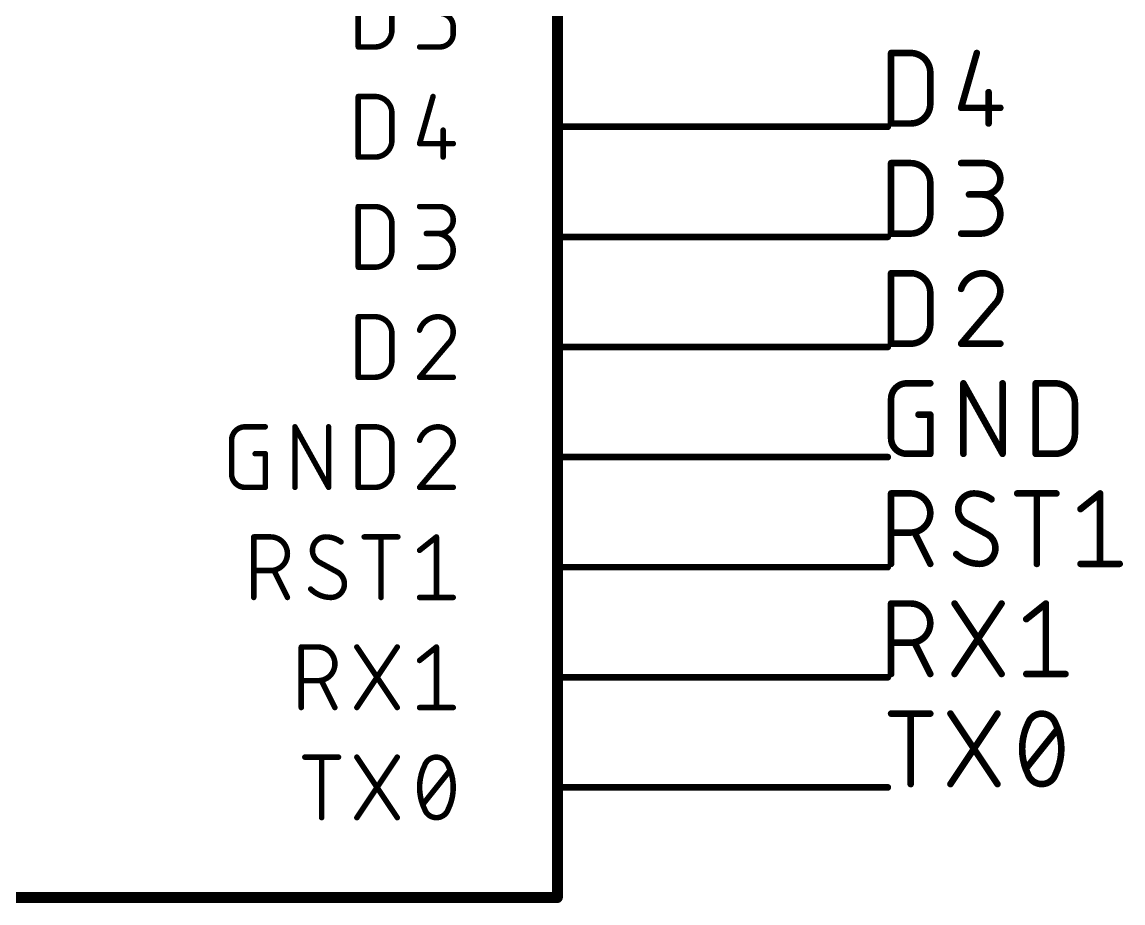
# Model space of a CAD drawing. Extents: x 13 to 226, y 41 to 152.
# Drawn here: x 89.26 to 114.64, y 53.21 to 73.54 of the extents above; entities that cross this region are included whole.
import ezdxf

# ---------------------------------------------------------------- set-up
doc = ezdxf.new("R2010")
doc.units = 0
for name, color, linetype in [('91', 122, 'CONTINUOUS'), ('94', 12, 'CONTINUOUS'), ('95', 251, 'CONTINUOUS')]:
    doc.layers.add(name, color=color, linetype=linetype)

msp = doc.modelspace()

# ---------------------------------------------------------------- linework, layer by layer
at = {"layer": '91', "const_width": 0.1524}
for points in [[(106.68, 71.12), (109.22, 71.12)], [(106.68, 68.58), (109.22, 68.58)], [(106.68, 66.04), (109.22, 66.04)], [(106.68, 63.5), (109.22, 63.5)], [(106.68, 60.96), (109.22, 60.96)], [(106.68, 58.42), (109.22, 58.42)], [(106.68, 55.88), (109.22, 55.88)]]:
    msp.add_lwpolyline(points, dxfattribs=at)
at = {"layer": '91', "const_width": 0.0762}
for points in [[(106.68, 71.1581, 1), (106.68, 71.0819)], [(109.22, 71.0819, 1), (109.22, 71.1581)], [(106.68, 68.6181, 1), (106.68, 68.5419)], [(109.22, 68.5419, 1), (109.22, 68.6181)], [(106.68, 66.0781, 1), (106.68, 66.0019)], [(109.22, 66.0019, 1), (109.22, 66.0781)], [(106.68, 63.5381, 1), (106.68, 63.4619)], [(109.22, 63.4619, 1), (109.22, 63.5381)], [(106.68, 60.9981, 1), (106.68, 60.9219)], [(109.22, 60.9219, 1), (109.22, 60.9981)], [(106.68, 58.4581, 1), (106.68, 58.3819)], [(109.22, 58.3819, 1), (109.22, 58.4581)], [(106.68, 55.9181, 1), (106.68, 55.8419)], [(109.22, 55.8419, 1), (109.22, 55.9181)]]:
    msp.add_lwpolyline(points, format="xyb", dxfattribs=at)
at = {"layer": '94'}
for points, const_width in [([(101.6, 53.34), (101.6, 93.98)], 0.254), ([(106.68, 71.12), (101.6, 71.12)], 0.1524), ([(106.68, 68.58), (101.6, 68.58)], 0.1524), ([(106.68, 66.04), (101.6, 66.04)], 0.1524), ([(106.68, 63.5), (101.6, 63.5)], 0.1524), ([(106.68, 60.96), (101.6, 60.96)], 0.1524), ([(106.68, 58.42), (101.6, 58.42)], 0.1524), ([(106.68, 55.88), (101.6, 55.88)], 0.1524), ([(78.74, 53.34), (101.6, 53.34)], 0.254)]:
    msp.add_lwpolyline(points, dxfattribs=dict(at, const_width=const_width))
for points, const_width in [([(101.6, 71.1581, 1), (101.6, 71.0819)], 0.0762), ([(106.68, 71.0819, 1), (106.68, 71.1581)], 0.0762), ([(101.6, 68.6181, 1), (101.6, 68.5419)], 0.0762), ([(106.68, 68.5419, 1), (106.68, 68.6181)], 0.0762), ([(101.6, 66.0781, 1), (101.6, 66.0019)], 0.0762), ([(106.68, 66.0019, 1), (106.68, 66.0781)], 0.0762), ([(101.6, 63.5381, 1), (101.6, 63.4619)], 0.0762), ([(106.68, 63.4619, 1), (106.68, 63.5381)], 0.0762), ([(101.6, 60.9981, 1), (101.6, 60.9219)], 0.0762), ([(106.68, 60.9219, 1), (106.68, 60.9981)], 0.0762), ([(101.6, 58.4581, 1), (101.6, 58.3819)], 0.0762), ([(106.68, 58.3819, 1), (106.68, 58.4581)], 0.0762), ([(101.6, 55.9181, 1), (101.6, 55.8419)], 0.0762), ([(106.68, 55.8419, 1), (106.68, 55.9181)], 0.0762), ([(101.5365, 53.34, 1), (101.6635, 53.34)], 0.127), ([(101.6, 53.2765, 1), (101.6, 53.4035)], 0.127)]:
    msp.add_lwpolyline(points, format="xyb", dxfattribs=dict(at, const_width=const_width))
at = {"layer": '95'}
for points, const_width in [([(97.0091, 72.9615), (97.0091, 74.3585)], 0.127), ([(97.7852, 73.9704), (97.7852, 73.3496)], 0.127), ([(99.1997, 73.2719), (99.1997, 73.4272)], 0.127), ([(97.3972, 72.9615), (97.0091, 72.9615)], 0.127), ([(98.4236, 72.9615), (98.8893, 72.9615)], 0.127), ([(109.2962, 71.1962), (109.2962, 72.8218)], 0.1524), ([(109.2962, 72.8218), (109.7478, 72.8218)], 0.1524), ([(111.2727, 72.8218), (110.9114, 71.5574)], 0.1524), ([(110.1993, 72.3702), (110.1993, 71.6478)], 0.1524), ([(97.0091, 70.4215), (97.0091, 71.8185)], 0.127), ([(97.0091, 71.8185), (97.3972, 71.8185)], 0.127), ([(98.734, 71.8185), (98.4236, 70.7319)], 0.127), ([(111.5436, 71.9187), (111.5436, 71.1962)], 0.1524), ([(110.9114, 71.5574), (111.8145, 71.5574)], 0.1524), ([(97.7852, 71.4304), (97.7852, 70.8096)], 0.127), ([(98.9669, 71.0424), (98.9669, 70.4215)], 0.127), ([(109.7478, 71.1962), (109.2962, 71.1962)], 0.1524), ([(98.4236, 70.7319), (99.1997, 70.7319)], 0.127), ([(97.3972, 70.4215), (97.0091, 70.4215)], 0.127), ([(109.2962, 68.6562), (109.2962, 70.2818)], 0.1524), ([(109.2962, 70.2818), (109.7478, 70.2818)], 0.1524), ([(110.9114, 70.2818), (111.4533, 70.2818)], 0.1524), ([(110.1993, 69.8302), (110.1993, 69.1078)], 0.1524), ([(111.4533, 69.5593), (111.0921, 69.5593)], 0.1524), ([(97.0091, 67.8815), (97.0091, 69.2785)], 0.127), ([(97.0091, 69.2785), (97.3972, 69.2785)], 0.127), ([(98.4236, 69.2785), (98.8893, 69.2785)], 0.127), ([(97.7852, 68.8904), (97.7852, 68.2696)], 0.127), ([(98.8893, 68.6576), (98.5788, 68.6576)], 0.127), ([(109.7478, 68.6562), (109.2962, 68.6562)], 0.1524), ([(110.9114, 68.6562), (111.363, 68.6562)], 0.1524), ([(97.3972, 67.8815), (97.0091, 67.8815)], 0.127), ([(98.4236, 67.8815), (98.8116, 67.8815)], 0.127), ([(109.2962, 66.1162), (109.2962, 67.7418)], 0.1524), ([(109.2962, 67.7418), (109.7478, 67.7418)], 0.1524), ([(110.1993, 67.2902), (110.1993, 66.5678)], 0.1524), ([(111.6791, 67.0193), (110.9114, 66.1162)], 0.1524), ([(97.0091, 65.3415), (97.0091, 66.7385)], 0.127), ([(97.0091, 66.7385), (97.3972, 66.7385)], 0.127), ([(97.7852, 66.3504), (97.7852, 65.7296)], 0.127), ([(99.0833, 66.1176), (98.4236, 65.3415)], 0.127), ([(109.7478, 66.1162), (109.2962, 66.1162)], 0.1524), ([(110.9114, 66.1162), (111.8145, 66.1162)], 0.1524), ([(97.3972, 65.3415), (97.0091, 65.3415)], 0.127), ([(98.4236, 65.3415), (99.1997, 65.3415)], 0.127), ([(109.6574, 65.2018), (110.1993, 65.2018)], 0.1524), ([(110.9635, 63.5762), (110.9635, 65.2018)], 0.1524), ([(110.9635, 65.2018), (111.8666, 63.5762)], 0.1524), ([(111.8666, 63.5762), (111.8666, 65.2018)], 0.1524), ([(112.6309, 63.5762), (112.6309, 65.2018)], 0.1524), ([(112.6309, 65.2018), (113.0824, 65.2018)], 0.1524), ([(109.2962, 63.9374), (109.2962, 64.8406)], 0.1524), ([(113.534, 64.7502), (113.534, 64.0278)], 0.1524), ([(109.9284, 64.4793), (110.1993, 64.4793)], 0.1524), ([(110.1993, 64.4793), (110.1993, 63.5762)], 0.1524), ([(94.3993, 64.1985), (94.865, 64.1985)], 0.127), ([(95.549, 62.8015), (95.549, 64.1985)], 0.127), ([(95.549, 64.1985), (96.3251, 62.8015)], 0.127), ([(96.3251, 62.8015), (96.3251, 64.1985)], 0.127), ([(97.0091, 62.8015), (97.0091, 64.1985)], 0.127), ([(97.0091, 64.1985), (97.3972, 64.1985)], 0.127), ([(94.0889, 63.1119), (94.0889, 63.8881)], 0.127), ([(97.7852, 63.8104), (97.7852, 63.1896)], 0.127), ([(94.6322, 63.5776), (94.865, 63.5776)], 0.127), ([(94.865, 63.5776), (94.865, 62.8015)], 0.127), ([(99.0833, 63.5776), (98.4236, 62.8015)], 0.127), ([(110.1993, 63.5762), (109.6574, 63.5762)], 0.1524), ([(113.0824, 63.5762), (112.6309, 63.5762)], 0.1524), ([(94.865, 62.8015), (94.3993, 62.8015)], 0.127), ([(97.3972, 62.8015), (97.0091, 62.8015)], 0.127), ([(98.4236, 62.8015), (99.1997, 62.8015)], 0.127), ([(109.2962, 61.0362), (109.2962, 62.6618)], 0.1524), ([(109.2962, 62.6618), (109.7478, 62.6618)], 0.1524), ([(112.2049, 62.6618), (113.108, 62.6618)], 0.1524), ([(112.6564, 61.0362), (112.6564, 62.6618)], 0.1524), ([(113.6638, 62.3006), (114.1153, 62.6618)], 0.1524), ([(114.1153, 62.6618), (114.1153, 61.0362)], 0.1524), ([(111.5206, 61.7135), (111.0238, 61.9845)], 0.1524), ([(94.5997, 60.2615), (94.5997, 61.6585)], 0.127), ([(94.5997, 61.6585), (94.9878, 61.6585)], 0.127), ([(97.146, 61.6585), (97.9221, 61.6585)], 0.127), ([(97.5341, 60.2615), (97.5341, 61.6585)], 0.127), ([(98.4236, 61.3481), (98.8116, 61.6585)], 0.127), ([(98.8116, 61.6585), (98.8116, 60.2615)], 0.127), ([(109.7478, 61.7587), (109.2962, 61.7587)], 0.1524), ([(110.1993, 61.0362), (109.8381, 61.7587)], 0.1524), ([(94.9878, 60.8824), (94.5997, 60.8824)], 0.127), ([(95.3758, 60.2615), (95.0654, 60.8824)], 0.127), ([(96.5349, 60.8436), (96.1081, 61.0764)], 0.127), ([(113.6638, 61.0362), (114.5669, 61.0362)], 0.1524), ([(98.4236, 60.2615), (99.1997, 60.2615)], 0.127), ([(109.2962, 58.4962), (109.2962, 60.1218)], 0.1524), ([(109.2962, 60.1218), (109.7478, 60.1218)], 0.1524), ([(110.7599, 58.4962), (111.8436, 60.1218)], 0.1524), ([(110.7599, 60.1218), (111.8436, 58.4962)], 0.1524), ([(112.4133, 59.7606), (112.8648, 60.1218)], 0.1524), ([(112.8648, 60.1218), (112.8648, 58.4962)], 0.1524), ([(95.6948, 57.7215), (95.6948, 59.1185)], 0.127), ([(95.6948, 59.1185), (96.0829, 59.1185)], 0.127), ([(96.9771, 57.7215), (97.9085, 59.1185)], 0.127), ([(96.9771, 59.1185), (97.9085, 57.7215)], 0.127), ([(98.4236, 58.8081), (98.8116, 59.1185)], 0.127), ([(98.8116, 59.1185), (98.8116, 57.7215)], 0.127), ([(109.7478, 59.2187), (109.2962, 59.2187)], 0.1524), ([(110.1993, 58.4962), (109.8381, 59.2187)], 0.1524), ([(96.0829, 58.3424), (95.6948, 58.3424)], 0.127), ([(96.4709, 57.7215), (96.1605, 58.3424)], 0.127), ([(112.4133, 58.4962), (113.3164, 58.4962)], 0.1524), ([(98.4236, 57.7215), (99.1997, 57.7215)], 0.127), ([(109.2962, 57.5818), (110.1993, 57.5818)], 0.1524), ([(109.7478, 55.9562), (109.7478, 57.5818)], 0.1524), ([(110.6648, 55.9562), (111.7485, 57.5818)], 0.1524), ([(110.6648, 57.5818), (111.7485, 55.9562)], 0.1524), ([(112.4086, 56.3174), (113.131, 57.2206)], 0.1524), ([(95.7771, 56.5785), (96.5533, 56.5785)], 0.127), ([(96.1652, 55.1815), (96.1652, 56.5785)], 0.127), ([(96.9771, 55.1815), (97.9085, 56.5785)], 0.127), ([(96.9771, 56.5785), (97.9085, 55.1815)], 0.127), ([(98.5012, 55.4919), (99.1221, 56.2681)], 0.127)]:
    msp.add_lwpolyline(points, dxfattribs=dict(at, const_width=const_width))
for points, const_width in [([(99.1997, 73.4272, 0.4142), (98.8893, 73.7376)], 0.127), ([(97.3972, 72.9615, 0.4142), (97.7852, 73.3496)], 0.127), ([(97.817, 73.3496, 1), (97.7535, 73.3496)], 0.0635), ([(97.7535, 73.3496, 1), (97.817, 73.3496)], 0.0635), ([(99.2315, 73.4272, 1), (99.168, 73.4272)], 0.0635), ([(99.168, 73.4272, 1), (99.2315, 73.4272)], 0.0635), ([(98.8893, 72.9615, 0.4142), (99.1997, 73.2719)], 0.127), ([(99.2315, 73.2719, 1), (99.168, 73.2719)], 0.0635), ([(99.168, 73.2719, 1), (99.2315, 73.2719)], 0.0635), ([(97.0091, 72.9933, 1), (97.0091, 72.9297)], 0.0635), ([(96.9774, 72.9615, 1), (97.0409, 72.9615)], 0.0635), ([(97.3972, 72.9932, 1), (97.3972, 72.9298)], 0.0635), ([(97.3972, 72.9297, 1), (97.3972, 72.9933)], 0.0635), ([(98.4236, 72.9933, 1), (98.4236, 72.9297)], 0.0635), ([(98.8893, 72.9933, 1), (98.8893, 72.9297)], 0.0635), ([(98.8893, 72.9297, 1), (98.8893, 72.9933)], 0.0635), ([(109.3343, 72.8218, 1), (109.2581, 72.8218)], 0.0762), ([(109.2962, 72.8599, 1), (109.2962, 72.7837)], 0.0762), ([(110.1993, 72.3702, 0.4142), (109.7478, 72.8218)], 0.1524), ([(109.7478, 72.8599, 1), (109.7478, 72.7837)], 0.0762), ([(109.7478, 72.7837, 1), (109.7478, 72.8599)], 0.0762), ([(111.3093, 72.8113, 1), (111.236, 72.8323)], 0.0762), ([(110.2374, 72.3702, 1), (110.1612, 72.3702)], 0.0762), ([(110.1612, 72.3702, 1), (110.2374, 72.3702)], 0.0762), ([(97.0091, 71.8503, 1), (97.0091, 71.7867)], 0.0635), ([(97.0409, 71.8185, 1), (96.9774, 71.8185)], 0.0635), ([(97.3972, 71.8503, 1), (97.3972, 71.7867)], 0.0635), ([(97.7852, 71.4304, 0.4142), (97.3972, 71.8185)], 0.127), ([(97.3972, 71.7867, 1), (97.3972, 71.8503)], 0.0635), ([(98.7646, 71.8098, 1), (98.7035, 71.8272)], 0.0635), ([(111.5817, 71.9187, 1), (111.5055, 71.9187)], 0.0762), ([(109.7478, 71.1962, 0.4142), (110.1993, 71.6478)], 0.1524), ([(110.2374, 71.6478, 1), (110.1612, 71.6478)], 0.0762), ([(110.1612, 71.6478, 1), (110.2374, 71.6478)], 0.0762), ([(110.9114, 71.5955, 1), (110.9114, 71.5193)], 0.0762), ([(110.8748, 71.5679, 1), (110.9481, 71.547)], 0.0762), ([(111.8145, 71.5193, 1), (111.8145, 71.5955)], 0.0762), ([(97.817, 71.4304, 1), (97.7535, 71.4304)], 0.0635), ([(97.7535, 71.4304, 1), (97.817, 71.4304)], 0.0635), ([(98.9986, 71.0424, 1), (98.9351, 71.0424)], 0.0635), ([(109.2962, 71.2343, 1), (109.2962, 71.1581)], 0.0762), ([(109.2581, 71.1962, 1), (109.3343, 71.1962)], 0.0762), ([(109.7478, 71.2343, 1), (109.7478, 71.1581)], 0.0762), ([(109.7478, 71.1581, 1), (109.7478, 71.2343)], 0.0762), ([(111.5055, 71.1962, 1), (111.5817, 71.1962)], 0.0762), ([(97.3972, 70.4215, 0.4142), (97.7852, 70.8096)], 0.127), ([(97.817, 70.8096, 1), (97.7535, 70.8096)], 0.0635), ([(97.7535, 70.8096, 1), (97.817, 70.8096)], 0.0635), ([(98.4236, 70.7637, 1), (98.4236, 70.7002)], 0.0635), ([(98.3931, 70.7407, 1), (98.4541, 70.7232)], 0.0635), ([(99.1997, 70.7002, 1), (99.1997, 70.7637)], 0.0635), ([(97.0091, 70.4533, 1), (97.0091, 70.3898)], 0.0635), ([(96.9774, 70.4215, 1), (97.0409, 70.4215)], 0.0635), ([(97.3972, 70.4532, 1), (97.3972, 70.3898)], 0.0635), ([(97.3972, 70.3898, 1), (97.3972, 70.4533)], 0.0635), ([(98.9351, 70.4215, 1), (98.9986, 70.4215)], 0.0635), ([(109.3343, 70.2818, 1), (109.2581, 70.2818)], 0.0762), ([(109.2962, 70.3199, 1), (109.2962, 70.2437)], 0.0762), ([(110.1993, 69.8302, 0.4142), (109.7478, 70.2818)], 0.1524), ([(109.7478, 70.3199, 1), (109.7478, 70.2437)], 0.0762), ([(109.7478, 70.2437, 1), (109.7478, 70.3199)], 0.0762), ([(110.9114, 70.3199, 1), (110.9114, 70.2437)], 0.0762), ([(111.4533, 69.5593, 1), (111.4533, 70.2818)], 0.1524), ([(111.4533, 70.3199, 1), (111.4533, 70.2437)], 0.0762), ([(111.4533, 70.2437, 1), (111.4533, 70.3199)], 0.0762), ([(110.2374, 69.8302, 1), (110.1612, 69.8302)], 0.0762), ([(110.1612, 69.8302, 1), (110.2374, 69.8302)], 0.0762), ([(111.0921, 69.5974, 1), (111.0921, 69.5212)], 0.0762), ([(111.363, 68.6562, 1), (111.363, 69.5593)], 0.1524), ([(111.363, 69.5974, 1), (111.363, 69.5212)], 0.0762), ([(111.4533, 69.5974, 1), (111.4533, 69.5212)], 0.0762), ([(111.4533, 69.5212, 1), (111.4533, 69.5974)], 0.0762), ([(97.0091, 69.3103, 1), (97.0091, 69.2468)], 0.0635), ([(97.0409, 69.2785, 1), (96.9774, 69.2785)], 0.0635), ([(97.3972, 69.3103, 1), (97.3972, 69.2468)], 0.0635), ([(97.7852, 68.8904, 0.4142), (97.3972, 69.2785)], 0.127), ([(97.3972, 69.2468, 1), (97.3972, 69.3103)], 0.0635), ([(98.4236, 69.3103, 1), (98.4236, 69.2468)], 0.0635), ([(98.8893, 69.3103, 1), (98.8893, 69.2468)], 0.0635), ([(98.8893, 68.6576, 1), (98.8893, 69.2785)], 0.127), ([(98.8893, 69.2468, 1), (98.8893, 69.3103)], 0.0635), ([(109.7478, 68.6562, 0.4142), (110.1993, 69.1078)], 0.1524), ([(110.2374, 69.1078, 1), (110.1612, 69.1078)], 0.0762), ([(110.1612, 69.1078, 1), (110.2374, 69.1078)], 0.0762), ([(97.817, 68.8904, 1), (97.7535, 68.8904)], 0.0635), ([(97.7535, 68.8904, 1), (97.817, 68.8904)], 0.0635), ([(98.5788, 68.6894, 1), (98.5788, 68.6259)], 0.0635), ([(98.8116, 68.6894, 1), (98.8116, 68.6259)], 0.0635), ([(98.8116, 67.8815, 1), (98.8116, 68.6576)], 0.127), ([(98.8893, 68.6894, 1), (98.8893, 68.6259)], 0.0635), ([(98.8893, 68.6259, 1), (98.8893, 68.6894)], 0.0635), ([(109.2962, 68.6943, 1), (109.2962, 68.6181)], 0.0762), ([(109.2581, 68.6562, 1), (109.3343, 68.6562)], 0.0762), ([(109.7478, 68.6943, 1), (109.7478, 68.6181)], 0.0762), ([(109.7478, 68.6181, 1), (109.7478, 68.6943)], 0.0762), ([(110.9114, 68.6943, 1), (110.9114, 68.6181)], 0.0762), ([(111.363, 68.6943, 1), (111.363, 68.6181)], 0.0762), ([(111.363, 68.6181, 1), (111.363, 68.6943)], 0.0762), ([(97.3972, 67.8815, 0.4142), (97.7852, 68.2696)], 0.127), ([(97.817, 68.2696, 1), (97.7535, 68.2696)], 0.0635), ([(97.7535, 68.2696, 1), (97.817, 68.2696)], 0.0635), ([(97.0091, 67.9133, 1), (97.0091, 67.8498)], 0.0635), ([(96.9774, 67.8815, 1), (97.0409, 67.8815)], 0.0635), ([(97.3972, 67.9132, 1), (97.3972, 67.8498)], 0.0635), ([(97.3972, 67.8498, 1), (97.3972, 67.9133)], 0.0635), ([(98.4236, 67.9133, 1), (98.4236, 67.8498)], 0.0635), ([(98.8116, 67.9133, 1), (98.8116, 67.8498)], 0.0635), ([(98.8116, 67.8498, 1), (98.8116, 67.9133)], 0.0635), ([(109.3343, 67.7418, 1), (109.2581, 67.7418)], 0.0762), ([(109.2962, 67.7799, 1), (109.2962, 67.7037)], 0.0762), ([(110.1993, 67.2902, 0.4142), (109.7478, 67.7418)], 0.1524), ([(109.7478, 67.7799, 1), (109.7478, 67.7037)], 0.0762), ([(109.7478, 67.7037, 1), (109.7478, 67.7799)], 0.0762), ([(111.4081, 67.7418, 0.3252), (110.9114, 67.3806)], 0.1524), ([(111.8145, 67.3354, 0.4142), (111.4081, 67.7418)], 0.1524), ([(111.4081, 67.7799, 1), (111.4081, 67.7037)], 0.0762), ([(111.4081, 67.7037, 1), (111.4081, 67.7799)], 0.0762), ([(110.2374, 67.2902, 1), (110.1612, 67.2902)], 0.0762), ([(110.1612, 67.2902, 1), (110.2374, 67.2902)], 0.0762), ([(110.8752, 67.3923, 1), (110.9477, 67.3688)], 0.0762), ([(111.6791, 67.0193, 0.2053), (111.8145, 67.3354)], 0.1524), ([(111.8526, 67.3354, 1), (111.7764, 67.3354)], 0.0762), ([(111.7764, 67.3354, 1), (111.8526, 67.3354)], 0.0762), ([(111.6528, 67.0469, 1), (111.7053, 66.9917)], 0.0762), ([(111.7081, 66.9946, 1), (111.65, 67.044)], 0.0762), ([(97.0091, 66.7703, 1), (97.0091, 66.7067)], 0.0635), ([(97.0409, 66.7385, 1), (96.9774, 66.7385)], 0.0635), ([(97.3972, 66.7703, 1), (97.3972, 66.7067)], 0.0635), ([(97.7852, 66.3504, 0.4142), (97.3972, 66.7385)], 0.127), ([(97.3972, 66.7067, 1), (97.3972, 66.7703)], 0.0635), ([(98.8505, 66.7385, 0.3252), (98.4236, 66.4281)], 0.127), ([(98.8505, 66.7703, 1), (98.8505, 66.7067)], 0.0635), ([(99.1997, 66.3893, 0.4142), (98.8505, 66.7385)], 0.127), ([(98.8505, 66.7068, 1), (98.8504, 66.7702)], 0.0635), ([(109.7478, 66.1162, 0.4142), (110.1993, 66.5678)], 0.1524), ([(110.2374, 66.5678, 1), (110.1612, 66.5678)], 0.0762), ([(110.1612, 66.5678, 1), (110.2374, 66.5678)], 0.0762), ([(97.817, 66.3504, 1), (97.7535, 66.3504)], 0.0635), ([(97.7535, 66.3504, 1), (97.817, 66.3504)], 0.0635), ([(98.3934, 66.4378, 1), (98.4538, 66.4183)], 0.0635), ([(99.0833, 66.1176, 0.2053), (99.1997, 66.3893)], 0.127), ([(99.2314, 66.3892, 1), (99.168, 66.3893)], 0.0635), ([(99.168, 66.3893, 1), (99.2315, 66.3893)], 0.0635), ([(99.0614, 66.1406, 1), (99.1052, 66.0946)], 0.0635), ([(99.1075, 66.097, 1), (99.0591, 66.1382)], 0.0635), ([(109.2962, 66.1543, 1), (109.2962, 66.0781)], 0.0762), ([(109.2581, 66.1162, 1), (109.3343, 66.1162)], 0.0762), ([(109.7478, 66.1543, 1), (109.7478, 66.0781)], 0.0762), ([(109.7478, 66.0781, 1), (109.7478, 66.1543)], 0.0762), ([(110.9114, 66.1543, 1), (110.9114, 66.0781)], 0.0762), ([(110.8824, 66.1409, 1), (110.9405, 66.0915)], 0.0762), ([(111.8145, 66.0781, 1), (111.8145, 66.1543)], 0.0762), ([(97.3972, 65.3415, 0.4142), (97.7852, 65.7296)], 0.127), ([(97.817, 65.7296, 1), (97.7535, 65.7296)], 0.0635), ([(97.7535, 65.7296, 1), (97.817, 65.7296)], 0.0635), ([(97.0091, 65.3732, 1), (97.0091, 65.3097)], 0.0635), ([(96.9774, 65.3415, 1), (97.0409, 65.3415)], 0.0635), ([(97.3972, 65.3732, 1), (97.3972, 65.3098)], 0.0635), ([(97.3972, 65.3097, 1), (97.3972, 65.3732)], 0.0635), ([(98.4236, 65.3732, 1), (98.4236, 65.3097)], 0.0635), ([(98.3994, 65.3621, 1), (98.4478, 65.3209)], 0.0635), ([(99.1997, 65.3097, 1), (99.1997, 65.3732)], 0.0635), ([(109.6574, 65.2018, 0.4142), (109.2962, 64.8406)], 0.1524), ([(109.6574, 65.2399, 1), (109.6574, 65.1637)], 0.0762), ([(109.6574, 65.1637, 1), (109.6574, 65.2399)], 0.0762), ([(110.1993, 65.1637, 1), (110.1993, 65.2399)], 0.0762), ([(111.0016, 65.2018, 1), (110.9254, 65.2018)], 0.0762), ([(110.9968, 65.2203, 1), (110.9302, 65.1833)], 0.0762), ([(111.9047, 65.2018, 1), (111.8285, 65.2018)], 0.0762), ([(112.669, 65.2018, 1), (112.5928, 65.2018)], 0.0762), ([(112.6309, 65.2399, 1), (112.6309, 65.1637)], 0.0762), ([(113.534, 64.7502, 0.4142), (113.0824, 65.2018)], 0.1524), ([(113.0824, 65.2399, 1), (113.0824, 65.1637)], 0.0762), ([(113.0824, 65.1637, 1), (113.0824, 65.2399)], 0.0762), ([(109.3343, 64.8406, 1), (109.2581, 64.8406)], 0.0762), ([(109.2581, 64.8406, 1), (109.3343, 64.8406)], 0.0762), ([(113.5721, 64.7502, 1), (113.4959, 64.7502)], 0.0762), ([(113.4959, 64.7502, 1), (113.5721, 64.7502)], 0.0762), ([(109.9284, 64.5174, 1), (109.9284, 64.4412)], 0.0762), ([(110.2374, 64.4793, 1), (110.1612, 64.4793)], 0.0762), ([(110.1993, 64.4412, 1), (110.1993, 64.5174)], 0.0762), ([(94.3993, 64.1985, 0.4142), (94.0889, 63.8881)], 0.127), ([(94.3993, 64.2303, 1), (94.3993, 64.1668)], 0.0635), ([(94.3993, 64.1668, 1), (94.3993, 64.2302)], 0.0635), ([(94.865, 64.1668, 1), (94.865, 64.2303)], 0.0635), ([(95.5768, 64.2139, 1), (95.5212, 64.1831)], 0.0635), ([(95.5808, 64.1985, 1), (95.5173, 64.1985)], 0.0635), ([(96.3569, 64.1985, 1), (96.2934, 64.1985)], 0.0635), ([(97.0091, 64.2303, 1), (97.0091, 64.1668)], 0.0635), ([(97.0409, 64.1985, 1), (96.9774, 64.1985)], 0.0635), ([(97.3972, 64.2303, 1), (97.3972, 64.1668)], 0.0635), ([(97.7852, 63.8104, 0.4142), (97.3972, 64.1985)], 0.127), ([(97.3972, 64.1668, 1), (97.3972, 64.2303)], 0.0635), ([(98.8505, 64.1985, 0.3252), (98.4236, 63.8881)], 0.127), ([(98.8505, 64.2303, 1), (98.8505, 64.1668)], 0.0635), ([(99.1997, 63.8493, 0.4142), (98.8505, 64.1985)], 0.127), ([(98.8505, 64.1668, 1), (98.8504, 64.2302)], 0.0635), ([(109.2962, 63.9374, 0.4142), (109.6574, 63.5762)], 0.1524), ([(109.3343, 63.9374, 1), (109.2581, 63.9374)], 0.0762), ([(113.0824, 63.5762, 0.4142), (113.534, 64.0278)], 0.1524), ([(113.5721, 64.0278, 1), (113.4959, 64.0278)], 0.0762), ([(113.4959, 64.0278, 1), (113.5721, 64.0278)], 0.0762), ([(94.1206, 63.8881, 1), (94.0571, 63.8881)], 0.0635), ([(94.0571, 63.8881, 1), (94.1206, 63.8881)], 0.0635), ([(97.817, 63.8104, 1), (97.7535, 63.8104)], 0.0635), ([(97.7535, 63.8104, 1), (97.817, 63.8104)], 0.0635), ([(98.3934, 63.8978, 1), (98.4538, 63.8783)], 0.0635), ([(99.0833, 63.5776, 0.2053), (99.1997, 63.8493)], 0.127), ([(99.2314, 63.8492, 1), (99.168, 63.8493)], 0.0635), ([(99.168, 63.8493, 1), (99.2315, 63.8493)], 0.0635), ([(109.2581, 63.9374, 1), (109.3343, 63.9374)], 0.0762), ([(94.6322, 63.6094, 1), (94.6322, 63.5459)], 0.0635), ([(94.8968, 63.5776, 1), (94.8333, 63.5776)], 0.0635), ([(94.865, 63.5459, 1), (94.865, 63.6094)], 0.0635), ([(99.0614, 63.6006, 1), (99.1052, 63.5546)], 0.0635), ([(99.1075, 63.557, 1), (99.0591, 63.5982)], 0.0635), ([(109.6574, 63.6143, 1), (109.6574, 63.5381)], 0.0762), ([(109.6574, 63.5381, 1), (109.6574, 63.6143)], 0.0762), ([(110.1612, 63.5762, 1), (110.2374, 63.5762)], 0.0762), ([(110.1993, 63.5381, 1), (110.1993, 63.6143)], 0.0762), ([(110.9254, 63.5762, 1), (111.0016, 63.5762)], 0.0762), ([(111.8285, 63.5762, 1), (111.9047, 63.5762)], 0.0762), ([(111.8333, 63.5577, 1), (111.8999, 63.5947)], 0.0762), ([(112.6309, 63.6143, 1), (112.6309, 63.5381)], 0.0762), ([(112.5928, 63.5762, 1), (112.669, 63.5762)], 0.0762), ([(113.0824, 63.6143, 1), (113.0824, 63.5381)], 0.0762), ([(113.0824, 63.5381, 1), (113.0824, 63.6143)], 0.0762), ([(97.3972, 62.8015, 0.4142), (97.7852, 63.1896)], 0.127), ([(97.817, 63.1896, 1), (97.7535, 63.1896)], 0.0635), ([(97.7535, 63.1896, 1), (97.817, 63.1896)], 0.0635), ([(94.0889, 63.1119, 0.4142), (94.3993, 62.8015)], 0.127), ([(94.1206, 63.1119, 1), (94.0571, 63.1119)], 0.0635), ([(94.0571, 63.1119, 1), (94.1206, 63.1119)], 0.0635), ([(94.3993, 62.8333, 1), (94.3993, 62.7698)], 0.0635), ([(94.3993, 62.7698, 1), (94.3993, 62.8333)], 0.0635), ([(94.8333, 62.8015, 1), (94.8968, 62.8015)], 0.0635), ([(94.865, 62.7698, 1), (94.865, 62.8333)], 0.0635), ([(95.5173, 62.8015, 1), (95.5808, 62.8015)], 0.0635), ([(96.2934, 62.8015, 1), (96.3569, 62.8015)], 0.0635), ([(96.2974, 62.7861, 1), (96.3529, 62.8169)], 0.0635), ([(97.0091, 62.8333, 1), (97.0091, 62.7698)], 0.0635), ([(96.9774, 62.8015, 1), (97.0409, 62.8015)], 0.0635), ([(97.3972, 62.8332, 1), (97.3972, 62.7698)], 0.0635), ([(97.3972, 62.7698, 1), (97.3972, 62.8333)], 0.0635), ([(98.4236, 62.8333, 1), (98.4236, 62.7698)], 0.0635), ([(98.3994, 62.8221, 1), (98.4478, 62.7809)], 0.0635), ([(99.1997, 62.7698, 1), (99.1997, 62.8333)], 0.0635), ([(109.3343, 62.6618, 1), (109.2581, 62.6618)], 0.0762), ([(109.2962, 62.6999, 1), (109.2962, 62.6237)], 0.0762), ([(109.7478, 61.7587, 1), (109.7478, 62.6618)], 0.1524), ([(109.7478, 62.6999, 1), (109.7478, 62.6237)], 0.0762), ([(109.7478, 62.6237, 1), (109.7478, 62.6999)], 0.0762), ([(111.2045, 62.6618, 0.4142), (110.8432, 62.3006)], 0.1524), ([(111.6109, 62.5263, 0.1623), (111.2045, 62.6618)], 0.1524), ([(111.2045, 62.6999, 1), (111.2045, 62.6237)], 0.0762), ([(111.2045, 62.6237, 1), (111.2045, 62.6999)], 0.0762), ([(112.2049, 62.6999, 1), (112.2049, 62.6237)], 0.0762), ([(112.6945, 62.6618, 1), (112.6183, 62.6618)], 0.0762), ([(113.108, 62.6237, 1), (113.108, 62.6999)], 0.0762), ([(114.1534, 62.6618, 1), (114.0772, 62.6618)], 0.0762), ([(114.1391, 62.632, 1), (114.0915, 62.6916)], 0.0762), ([(111.588, 62.4959, 1), (111.6337, 62.5568)], 0.0762), ([(110.8432, 62.3006, 0.2656), (111.0238, 61.9845)], 0.1524), ([(110.8813, 62.3006, 1), (110.8051, 62.3006)], 0.0762), ([(110.8051, 62.3006, 1), (110.8813, 62.3006)], 0.0762), ([(113.64, 62.3303, 1), (113.6876, 62.2708)], 0.0762), ([(111.0421, 62.0179, 1), (111.0056, 61.951)], 0.0762), ([(111.0045, 61.9516, 1), (111.0432, 62.0173)], 0.0762), ([(94.5997, 61.6903, 1), (94.5997, 61.6268)], 0.0635), ([(94.6315, 61.6585, 1), (94.568, 61.6585)], 0.0635), ([(94.9878, 61.6903, 1), (94.9878, 61.6268)], 0.0635), ([(94.9878, 60.8824, 1), (94.9878, 61.6585)], 0.127), ([(94.9878, 61.6268, 1), (94.9878, 61.6903)], 0.0635), ([(96.2633, 61.6585, 0.4142), (95.9528, 61.3481)], 0.127), ([(96.6125, 61.5421, 0.1623), (96.2633, 61.6585)], 0.127), ([(96.2633, 61.6902, 1), (96.2633, 61.6268)], 0.0635), ([(96.2633, 61.6267, 1), (96.2633, 61.6902)], 0.0635), ([(97.146, 61.6903, 1), (97.146, 61.6268)], 0.0635), ([(97.5658, 61.6585, 1), (97.5023, 61.6585)], 0.0635), ([(97.9221, 61.6268, 1), (97.9221, 61.6903)], 0.0635), ([(98.8434, 61.6585, 1), (98.7799, 61.6585)], 0.0635), ([(98.8315, 61.6337, 1), (98.7918, 61.6833)], 0.0635), ([(109.2962, 61.7968, 1), (109.2962, 61.7206)], 0.0762), ([(109.7478, 61.7968, 1), (109.7478, 61.7206)], 0.0762), ([(109.7478, 61.7206, 1), (109.7478, 61.7968)], 0.0762), ([(109.8721, 61.7757, 1), (109.804, 61.7416)], 0.0762), ([(111.5399, 61.7464, 1), (111.5012, 61.6807)], 0.0762), ([(111.7012, 61.3974, 0.2656), (111.5206, 61.7135)], 0.1524), ([(111.5023, 61.6801, 1), (111.5388, 61.747)], 0.0762), ([(96.5935, 61.5167, 1), (96.6316, 61.5675)], 0.0635), ([(111.3399, 61.0362, 0.4142), (111.7012, 61.3974)], 0.1524), ([(111.7393, 61.3974, 1), (111.6631, 61.3974)], 0.0762), ([(95.9528, 61.3481, 0.2656), (96.1081, 61.0764)], 0.127), ([(95.9846, 61.3481, 1), (95.9211, 61.3481)], 0.0635), ([(95.9211, 61.3481, 1), (95.9846, 61.3481)], 0.0635), ([(98.4038, 61.3728, 1), (98.4434, 61.3233)], 0.0635), ([(110.8251, 61.2888, 1), (110.771, 61.2351)], 0.0762), ([(110.7981, 61.262, 0.2), (111.3399, 61.0362)], 0.1524), ([(111.6631, 61.3974, 1), (111.7393, 61.3974)], 0.0762), ([(94.5997, 60.9141, 1), (94.5997, 60.8506)], 0.0635), ([(94.9878, 60.9141, 1), (94.9878, 60.8506)], 0.0635), ([(94.9878, 60.8506, 1), (94.9878, 60.9141)], 0.0635), ([(95.0938, 60.8966, 1), (95.037, 60.8682)], 0.0635), ([(96.1233, 61.1043, 1), (96.0929, 61.0485)], 0.0635), ([(96.0919, 61.0491, 1), (96.1242, 61.1038)], 0.0635), ([(109.2581, 61.0362, 1), (109.3343, 61.0362)], 0.0762), ([(110.1652, 61.0192, 1), (110.2334, 61.0532)], 0.0762), ([(111.3399, 61.0743, 1), (111.3399, 60.9981)], 0.0762), ([(111.3399, 60.9981, 1), (111.3399, 61.0743)], 0.0762), ([(112.6183, 61.0362, 1), (112.6945, 61.0362)], 0.0762), ([(113.6638, 61.0743, 1), (113.6638, 60.9981)], 0.0762), ([(114.0772, 61.0362, 1), (114.1534, 61.0362)], 0.0762), ([(114.5669, 60.9981, 1), (114.5669, 61.0743)], 0.0762), ([(96.6901, 60.5719, 0.2656), (96.5349, 60.8436)], 0.127), ([(96.551, 60.8709, 1), (96.5188, 60.8162)], 0.0635), ([(96.5197, 60.8157, 1), (96.5501, 60.8715)], 0.0635), ([(95.914, 60.4555, 0.2), (96.3797, 60.2615)], 0.127), ([(95.9366, 60.4779, 1), (95.8915, 60.4332)], 0.0635), ([(96.3797, 60.2615, 0.4142), (96.6901, 60.5719)], 0.127), ([(96.7219, 60.5719, 1), (96.6584, 60.5719)], 0.0635), ([(96.6584, 60.5719, 1), (96.7219, 60.5719)], 0.0635), ([(94.568, 60.2615, 1), (94.6315, 60.2615)], 0.0635), ([(95.3474, 60.2473, 1), (95.4042, 60.2757)], 0.0635), ([(96.3797, 60.2933, 1), (96.3797, 60.2298)], 0.0635), ([(96.3797, 60.2298, 1), (96.3797, 60.2932)], 0.0635), ([(97.5023, 60.2615, 1), (97.5658, 60.2615)], 0.0635), ([(98.4236, 60.2933, 1), (98.4236, 60.2298)], 0.0635), ([(98.7799, 60.2615, 1), (98.8434, 60.2615)], 0.0635), ([(99.1997, 60.2298, 1), (99.1997, 60.2933)], 0.0635), ([(109.3343, 60.1218, 1), (109.2581, 60.1218)], 0.0762), ([(109.2962, 60.1599, 1), (109.2962, 60.0837)], 0.0762), ([(109.7478, 59.2187, 1), (109.7478, 60.1218)], 0.1524), ([(109.7478, 60.1599, 1), (109.7478, 60.0837)], 0.0762), ([(109.7478, 60.0837, 1), (109.7478, 60.1599)], 0.0762), ([(110.7916, 60.1429, 1), (110.7282, 60.1007)], 0.0762), ([(111.8753, 60.1007, 1), (111.8119, 60.1429)], 0.0762), ([(112.9029, 60.1218, 1), (112.8267, 60.1218)], 0.0762), ([(112.8886, 60.092, 1), (112.841, 60.1516)], 0.0762), ([(112.3895, 59.7903, 1), (112.4371, 59.7308)], 0.0762), ([(95.7265, 59.1185, 1), (95.663, 59.1185)], 0.0635), ([(95.6948, 59.1503, 1), (95.6948, 59.0868)], 0.0635), ([(96.0829, 59.1503, 1), (96.0829, 59.0868)], 0.0635), ([(96.0829, 58.3424, 1), (96.0829, 59.1185)], 0.127), ([(96.0829, 59.0868, 1), (96.0829, 59.1503)], 0.0635), ([(97.0035, 59.1361, 1), (96.9507, 59.1009)], 0.0635), ([(97.9349, 59.1009, 1), (97.882, 59.1361)], 0.0635), ([(98.8434, 59.1185, 1), (98.7799, 59.1185)], 0.0635), ([(98.8315, 59.0937, 1), (98.7918, 59.1433)], 0.0635), ([(109.2962, 59.2568, 1), (109.2962, 59.1806)], 0.0762), ([(109.7478, 59.2568, 1), (109.7478, 59.1806)], 0.0762), ([(109.7478, 59.1806, 1), (109.7478, 59.2568)], 0.0762), ([(109.8721, 59.2357, 1), (109.804, 59.2016)], 0.0762), ([(98.4038, 58.8328, 1), (98.4434, 58.7833)], 0.0635), ([(95.6948, 58.3741, 1), (95.6948, 58.3106)], 0.0635), ([(96.0829, 58.3741, 1), (96.0829, 58.3106)], 0.0635), ([(96.0829, 58.3106, 1), (96.0829, 58.3741)], 0.0635), ([(96.1889, 58.3566, 1), (96.1321, 58.3282)], 0.0635), ([(109.2581, 58.4962, 1), (109.3343, 58.4962)], 0.0762), ([(110.1652, 58.4792, 1), (110.2334, 58.5132)], 0.0762), ([(110.7282, 58.5173, 1), (110.7916, 58.4751)], 0.0762), ([(111.8119, 58.4751, 1), (111.8753, 58.5173)], 0.0762), ([(112.4133, 58.5343, 1), (112.4133, 58.4581)], 0.0762), ([(112.8267, 58.4962, 1), (112.9029, 58.4962)], 0.0762), ([(113.3164, 58.4581, 1), (113.3164, 58.5343)], 0.0762), ([(95.663, 57.7215, 1), (95.7265, 57.7215)], 0.0635), ([(96.4425, 57.7073, 1), (96.4993, 57.7357)], 0.0635), ([(96.9507, 57.7391, 1), (97.0035, 57.7039)], 0.0635), ([(97.882, 57.7039, 1), (97.9349, 57.7391)], 0.0635), ([(98.4236, 57.7533, 1), (98.4236, 57.6898)], 0.0635), ([(98.7799, 57.7215, 1), (98.8434, 57.7215)], 0.0635), ([(99.1997, 57.6898, 1), (99.1997, 57.7533)], 0.0635), ([(109.2962, 57.6199, 1), (109.2962, 57.5437)], 0.0762), ([(109.7859, 57.5818, 1), (109.7097, 57.5818)], 0.0762), ([(110.1993, 57.5437, 1), (110.1993, 57.6199)], 0.0762), ([(110.6965, 57.6029, 1), (110.6331, 57.5607)], 0.0762), ([(111.7802, 57.5607, 1), (111.7168, 57.6029)], 0.0762), ([(112.7698, 57.5818, 0.3205), (112.4537, 57.356)], 0.1524), ([(113.0859, 57.356, 0.3205), (112.7698, 57.5818)], 0.1524), ([(112.7698, 57.6199, 1), (112.7698, 57.5437)], 0.0762), ([(112.7698, 57.5437, 1), (112.7698, 57.6199)], 0.0762), ([(112.4537, 57.356, 0.1139), (112.3182, 56.769)], 0.1524), ([(112.4177, 57.3684, 1), (112.4897, 57.3437)], 0.0762), ([(112.488, 57.3393, 1), (112.4195, 57.3727)], 0.0762), ([(113.1201, 57.3727, 1), (113.0516, 57.3393)], 0.0762), ([(113.2214, 56.769, 0.1139), (113.0859, 57.356)], 0.1524), ([(113.0498, 57.3437, 1), (113.1219, 57.3684)], 0.0762), ([(113.1608, 57.1968, 1), (113.1013, 57.2444)], 0.0762), ([(95.7771, 56.6103, 1), (95.7771, 56.5468)], 0.0635), ([(96.197, 56.5785, 1), (96.1334, 56.5785)], 0.0635), ([(96.5533, 56.5468, 1), (96.5533, 56.6103)], 0.0635), ([(97.0035, 56.5961, 1), (96.9507, 56.5609)], 0.0635), ([(97.9349, 56.5609, 1), (97.882, 56.5961)], 0.0635), ([(98.8116, 56.5785, 0.3205), (98.54, 56.3845)], 0.127), ([(99.0833, 56.3845, 0.3205), (98.8116, 56.5785)], 0.127), ([(98.8116, 56.6102, 1), (98.8116, 56.5468)], 0.0635), ([(98.8116, 56.5468, 1), (98.8116, 56.6103)], 0.0635), ([(112.3182, 56.769, 0.1139), (112.4537, 56.182)], 0.1524), ([(112.3563, 56.769, 1), (112.2801, 56.769)], 0.0762), ([(112.2801, 56.769, 1), (112.3563, 56.769)], 0.0762), ([(113.0859, 56.182, 0.1139), (113.2214, 56.769)], 0.1524), ([(113.2595, 56.769, 1), (113.1833, 56.769)], 0.0762), ([(113.1833, 56.769, 1), (113.2594, 56.769)], 0.0762), ([(98.54, 56.3845, 0.1139), (98.4236, 55.88)], 0.127), ([(98.51, 56.3948, 1), (98.57, 56.3742)], 0.0635), ([(98.5685, 56.3706, 1), (98.5115, 56.3984)], 0.0635), ([(99.1118, 56.3984, 1), (99.0547, 56.3706)], 0.0635), ([(99.1997, 55.88, 0.1139), (99.0833, 56.3845)], 0.127), ([(99.0533, 56.3742, 1), (99.1133, 56.3948)], 0.0635), ([(112.3788, 56.3412, 1), (112.4383, 56.2936)], 0.0762), ([(99.1469, 56.2482, 1), (99.0973, 56.2879)], 0.0635), ([(112.4537, 56.182, 0.3205), (112.7698, 55.9562)], 0.1524), ([(112.4897, 56.1943, 1), (112.4177, 56.1696)], 0.0762), ([(112.4195, 56.1653, 1), (112.488, 56.1987)], 0.0762), ([(112.7698, 55.9562, 0.3205), (113.0859, 56.182)], 0.1524), ([(113.0516, 56.1987, 1), (113.1201, 56.1653)], 0.0762), ([(113.1219, 56.1696, 1), (113.0498, 56.1943)], 0.0762), ([(98.4236, 55.88, 0.1139), (98.54, 55.3755)], 0.127), ([(98.4553, 55.88, 1), (98.3918, 55.88)], 0.0635), ([(98.3918, 55.88, 1), (98.4553, 55.88)], 0.0635), ([(99.0833, 55.3755, 0.1139), (99.1997, 55.88)], 0.127), ([(99.2315, 55.88, 1), (99.168, 55.88)], 0.0635), ([(99.168, 55.88, 1), (99.2314, 55.88)], 0.0635), ([(109.7097, 55.9562, 1), (109.7859, 55.9562)], 0.0762), ([(110.6331, 55.9773, 1), (110.6965, 55.9351)], 0.0762), ([(111.7168, 55.9351, 1), (111.7802, 55.9773)], 0.0762), ([(112.7698, 55.9943, 1), (112.7698, 55.9181)], 0.0762), ([(112.7698, 55.9181, 1), (112.7698, 55.9943)], 0.0762), ([(98.4764, 55.5118, 1), (98.526, 55.4721)], 0.0635), ([(98.54, 55.3755, 0.3205), (98.8116, 55.1815)], 0.127), ([(98.57, 55.3858, 1), (98.51, 55.3652)], 0.0635), ([(98.5115, 55.3616, 1), (98.5685, 55.3894)], 0.0635), ([(98.8116, 55.1815, 0.3205), (99.0833, 55.3755)], 0.127), ([(99.0547, 55.3894, 1), (99.1118, 55.3616)], 0.0635), ([(99.1133, 55.3652, 1), (99.0533, 55.3858)], 0.0635), ([(96.1334, 55.1815, 1), (96.197, 55.1815)], 0.0635), ([(96.9507, 55.1991, 1), (97.0035, 55.1639)], 0.0635), ([(97.882, 55.1639, 1), (97.9349, 55.1991)], 0.0635), ([(98.8116, 55.2132, 1), (98.8116, 55.1498)], 0.0635), ([(98.8116, 55.1498, 1), (98.8116, 55.2132)], 0.0635)]:
    msp.add_lwpolyline(points, format="xyb", dxfattribs=dict(at, const_width=const_width))

doc.saveas('drawing.dxf')
